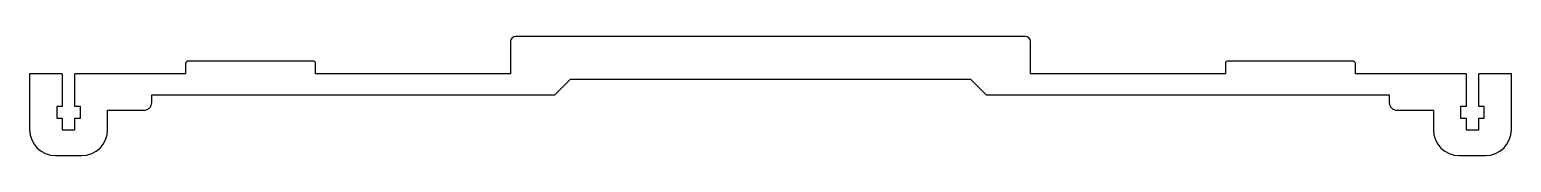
# Model space of a CAD drawing. Extents: x 0 to 570, y 0 to 46.
import ezdxf

# ---------------------------------------------------------------- set-up
doc = ezdxf.new("R2010")
doc.units = 0
doc.layers.add('Shape2DView', color=7, linetype='CONTINUOUS')

msp = doc.modelspace()

# ---------------------------------------------------------------- linework, layer by layer
at = {"layer": 'Shape2DView'}
for p, q in [((383, 46), (187, 46)), ((185, 44), (185, 31.5)), ((385, 31.5), (385, 44)), ((60, 35.5), (60, 31.5)), ((109, 36.5), (61, 36.5)), ((110, 31.5), (110, 35.5)), ((460, 35.5), (460, 31.5)), ((509, 36.5), (461, 36.5)), ((510, 31.5), (510, 35.5)), ((12.5687, 31.5), (0, 31.5)), ((0, 31.5), (0, 10)), ((12.5687, 31.5), (12.5687, 19)), ((60, 31.5), (17.4313, 31.5)), ((17.4313, 19), (17.4313, 31.5)), ((185, 31.5), (110, 31.5)), ((202, 23.5), (208, 29.5)), ((208, 29.5), (362, 29.5)), ((362, 29.5), (368, 23.5)), ((460, 31.5), (385, 31.5)), ((552.569, 31.5), (510, 31.5)), ((552.569, 31.5), (552.569, 19)), ((570, 31.5), (557.431, 31.5)), ((557.431, 19), (557.431, 31.5)), ((570, 10), (570, 31.5)), ((47, 20.5), (47, 23.5)), ((47, 23.5), (202, 23.5)), ((368, 23.5), (523, 23.5)), ((523, 23.5), (523, 20.5)), ((10.4, 19), (10.4, 14.5)), ((12.5687, 19), (10.4, 19)), ((19.6, 19), (17.4313, 19)), ((19.6, 14.5), (19.6, 19)), ((30, 10), (30, 17.5)), ((30, 17.5), (44, 17.5)), ((526, 17.5), (540, 17.5)), ((540, 17.5), (540, 10)), ((550.4, 19), (550.4, 14.5)), ((552.569, 19), (550.4, 19)), ((559.6, 19), (557.431, 19)), ((559.6, 14.5), (559.6, 19)), ((10.4, 14.5), (12.5688, 14.5)), ((12.5688, 14.5), (12.5688, 10)), ((17.4313, 14.5), (19.6, 14.5)), ((17.4313, 10), (17.4313, 14.5)), ((550.4, 14.5), (552.569, 14.5)), ((552.569, 14.5), (552.569, 10)), ((557.431, 14.5), (559.6, 14.5)), ((557.431, 10), (557.431, 14.5)), ((12.5688, 10), (17.4313, 10)), ((552.569, 10), (557.431, 10)), ((10, 0), (20, 0)), ((550, 0), (560, 0))]:
    msp.add_line(p, q, dxfattribs=at)
for centre, radius, start, end in [((187, 44), 2, 90, 180), ((383, 44), 2, 0, 90), ((61, 35.5), 1, 90, 180), ((109, 35.5), 1, 0, 90), ((461, 35.5), 1, 90, 180), ((509, 35.5), 1, 0, 90), ((44, 20.5), 3, -90, 0), ((526, 20.5), 3, 180, -90), ((10, 10), 10, -180, -90), ((20, 10), 10, -90, 0), ((550, 10), 10, -180, -90), ((560, 10), 10, -90, 0)]:
    msp.add_arc(centre, radius, start, end, dxfattribs=at)

doc.saveas('drawing.dxf')
